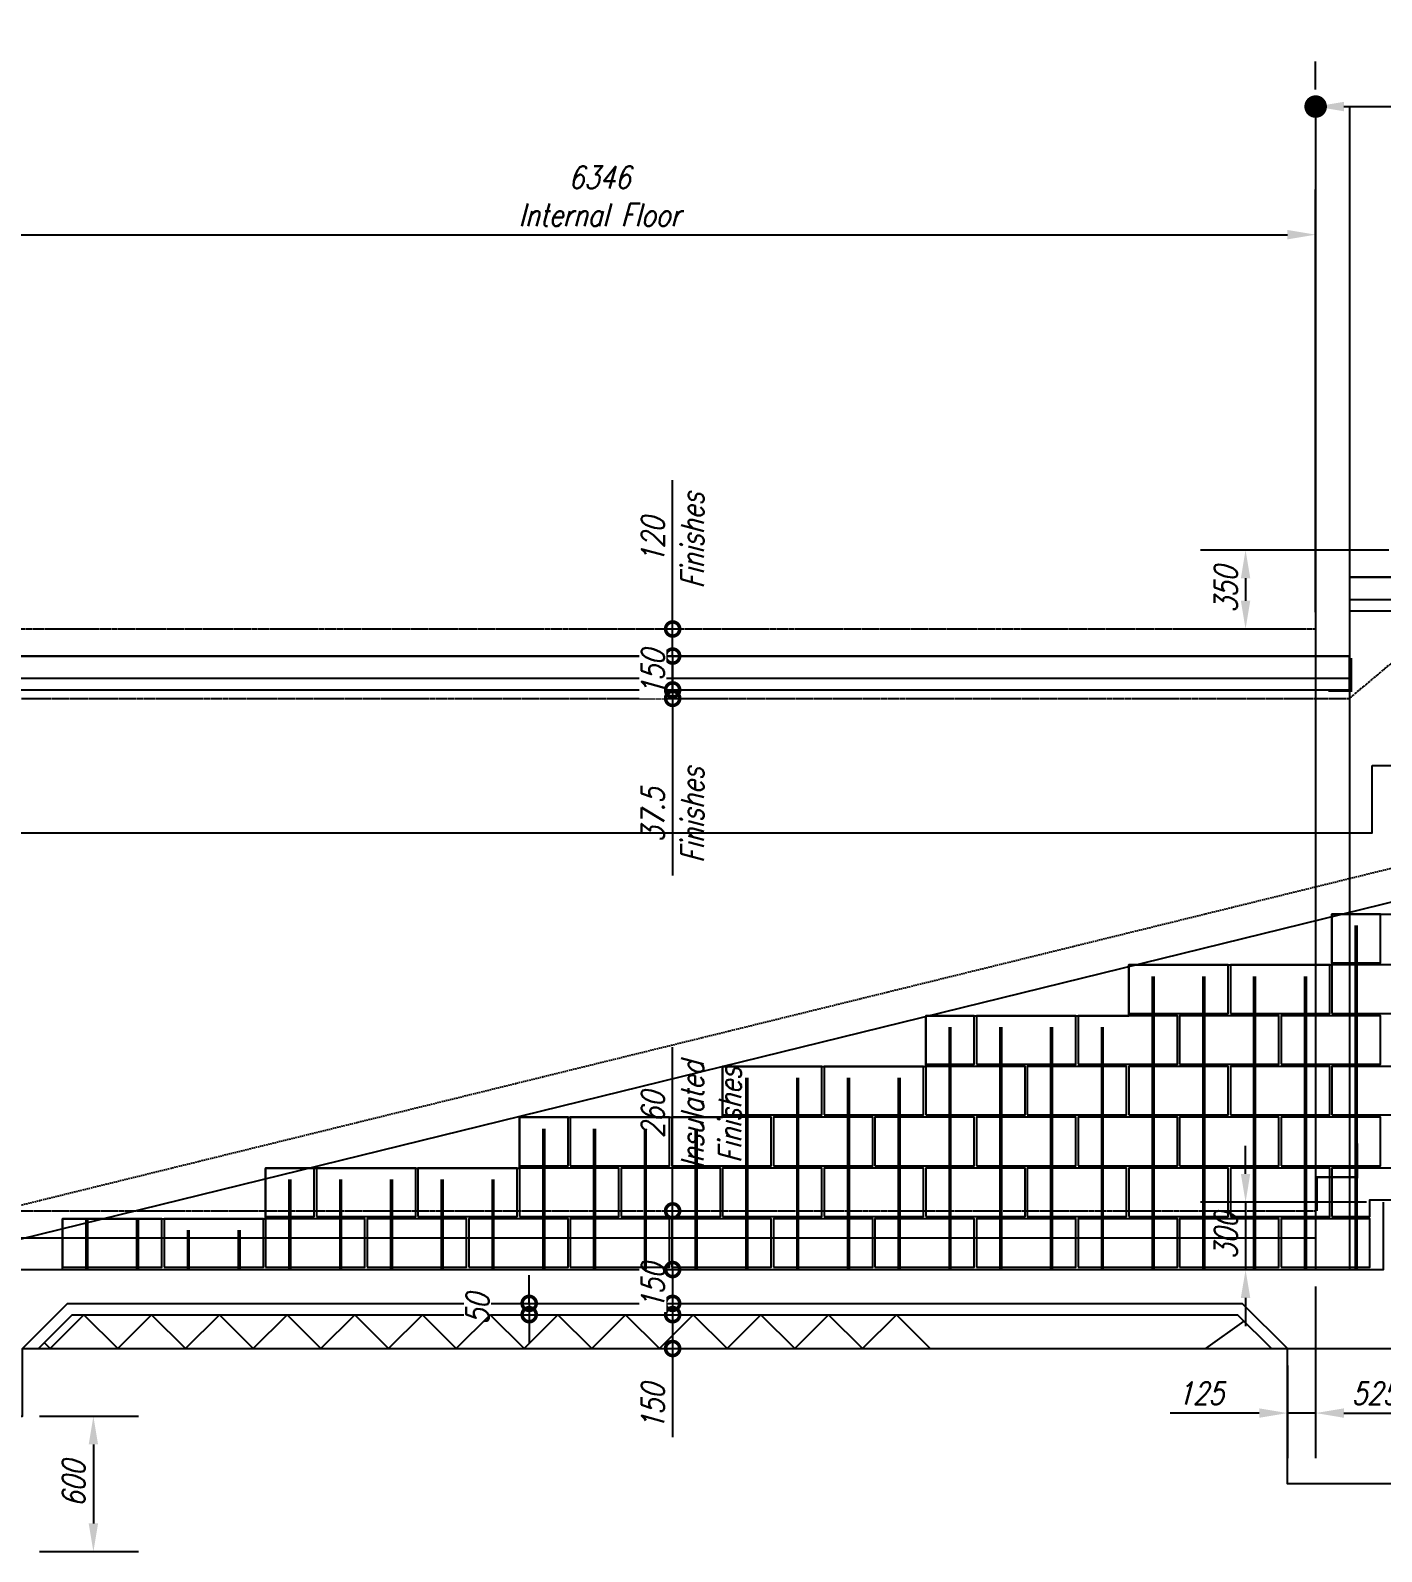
# Model space of a CAD drawing. Header units: millimetres. Extents: x 929802 to 1112248, y 1926852 to 2050811.
# Drawn here: x 978106 to 984094, y 1950564 to 1957306 of the extents above; entities that cross this region are included whole.
import ezdxf

# ---------------------------------------------------------------- set-up
doc = ezdxf.new("R2010")
doc.units = ezdxf.units.MM
doc.linetypes.add('HIDDEN', pattern=[9.525, 6.35, -3.175])
doc.linetypes.add('PHANTOM2', pattern=[1.25, 0.625, -0.125, 0.125, -0.125, 0.125, -0.125])
doc.layers.get('Defpoints').update_dxf_attribs({"color": 41})
for name, color, linetype in [('CHB+00_Dims-GA', 8, 'Continuous'), ('CHB+00_Groundslab', 4, 'Continuous'), ('CHB+00_Levels', 8, 'Continuous'), ('CHB+00_Lintels Over', 9, 'Continuous'), ('CHB+00_Rebar', 1, 'Continuous'), ('CHB+00_Walls-Retaining', 1, 'Continuous'), ('CHB-00_Dims-Foundation', 8, 'Continuous'), ('CHB-00_External GL', 211, 'Continuous'), ('CHB-00_Foundation', 7, 'Continuous'), ('CHB-00_Party Wall Line', 1, 'PHANTOM2'), ('CHB-00_SOPs', 211, 'Continuous')]:
    doc.layers.add(name, color=color, linetype=linetype)
doc.styles.add('Romans15', font='romans.shx', dxfattribs={"width": 0.8, "oblique": 15})
doc.dimstyles.new('CHB_1-1', dxfattribs={"dimtxt": 2, "dimasz": 2.5, "dimexe": 4, "dimexo": 1.5, "dimgap": 0.75, "dimtad": 1, "dimdec": 0, "dimdsep": 46, "dimtxsty": 'Romans15', "dimcen": 1.5, "dimclrd": 8, "dimclre": 8, "dimclrt": 7, "dimadec": 0, "dimazin": 0, "dimtfac": 1, "dimtdec": 0, "dimtmove": 0, "dimatfit": 3, "dimfxl": 1, "dimarcsym": 0})

# ---------------------------------------------------------------- blocks, each defined once
blk = doc.blocks.new('_DotSmall')
at = {"color": 0, "linetype": 'ByBlock', "const_width": 0.5}
blk.add_lwpolyline([(-0.0625, 0, 1), (0.0625, 0, 1)], format="xyb", close=True, dxfattribs=at)
blk = doc.blocks.new('*D312')
at = {"layer": 'CHB+00_Dims-GA', "color": 8, "lineweight": -2, "transparency": 16777216}
for p, q in [((980952.2, 1951613.6), (980952.2, 1951463.6)), ((980952.2, 1951463.6), (980952.2, 1951070.5))]:
    blk.add_line(p, q, dxfattribs=at)
at = {"layer": 'Defpoints', "color": 0, "transparency": 16777216}
for p in [(980952.2, 1951613.6), (983455.9, 1951613.6), (983605.9, 1951463.6)]:
    blk.add_point(p, dxfattribs=at)
at = {"layer": 'CHB+00_Dims-GA', "color": 8, "lineweight": -2, "transparency": 16777216, "xscale": 125, "yscale": 125, "zscale": 125}
for p, rotation in [((980952.2, 1951613.6), 90), ((980952.2, 1951463.6), 270)]:
    blk.add_blockref('_DotSmall', p, dxfattribs=dict(at, rotation=rotation))
at = {"layer": 'CHB+00_Dims-GA', "color": 7, "transparency": 16777216, "insert": (980864.7, 1951204.5), "char_height": 100, "attachment_point": 5, "rotation": 90, "style": 'Romans15'}
blk.add_mtext('150', dxfattribs=at)
blk = doc.blocks.new('*D384')
at = {"color": 8, "linetype": 'Continuous', "lineweight": -2, "transparency": 16777216}
for p, q in [((977455.6, 1954803.1), (977455.6, 1956600.3)), ((983801.6, 1954727.6), (983801.6, 1956600.3)), ((977580.6, 1956400.3), (983676.6, 1956400.3))]:
    blk.add_line(p, q, dxfattribs=at)
at = {"color": 8, "linetype": 'Continuous', "transparency": 16777216}
for points in [[(977580.6, 1956421.2), (977580.6, 1956379.5), (977455.6, 1956400.3)], [(983676.6, 1956421.2), (983676.6, 1956379.5), (983801.6, 1956400.3)]]:
    blk.add_solid(points, dxfattribs=at)
at = {"layer": 'Defpoints', "color": 0, "linetype": 'Continuous', "transparency": 16777216}
for p in [(983801.6, 1956400.3), (977455.6, 1954728.1), (983801.6, 1954652.6)]:
    blk.add_point(p, dxfattribs=at)
at = {"color": 7, "linetype": 'Continuous', "transparency": 16777216, "insert": (980628.6, 1956571.2), "char_height": 100, "attachment_point": 5, "style": 'Romans15'}
blk.add_mtext('6346\\PInternal Floor', dxfattribs=at)
blk = doc.blocks.new('*D385')
at = {"color": 8, "linetype": 'Continuous', "lineweight": -2, "transparency": 16777216}
for p, q in [((983801.6, 1957043.1), (983801.6, 1957168.1)), ((989648.3, 1957043.1), (989648.3, 1957168.1)), ((983926.6, 1956968.1), (989523.3, 1956968.1))]:
    blk.add_line(p, q, dxfattribs=at)
at = {"color": 8, "linetype": 'Continuous', "transparency": 16777216}
for points in [[(983926.6, 1956988.9), (983926.6, 1956947.3), (983801.6, 1956968.1)], [(989523.3, 1956988.9), (989523.3, 1956947.3), (989648.3, 1956968.1)]]:
    blk.add_solid(points, dxfattribs=at)
at = {"layer": 'Defpoints', "color": 0, "linetype": 'Continuous', "transparency": 16777216}
for p in [(983801.6, 1956968.1), (989648.3, 1956968.1), (989648.3, 1956968.1)]:
    blk.add_point(p, dxfattribs=at)
at = {"color": 7, "linetype": 'Continuous', "transparency": 16777216, "insert": (986724.9, 1957155.6), "char_height": 100, "attachment_point": 5, "style": 'Romans15'}
blk.add_mtext('5847\\PCottage', dxfattribs=at)
blk = doc.blocks.new('*D321')
at = {"layer": 'CHB+00_Dims-GA', "color": 8, "lineweight": -2, "transparency": 16777216}
for p, q in [((980952.3, 1954652.6), (980952.3, 1955312.4)), ((980952.3, 1954532.6), (980952.3, 1954652.6))]:
    blk.add_line(p, q, dxfattribs=at)
at = {"layer": 'Defpoints', "color": 0, "transparency": 16777216}
for p in [(980952.3, 1954652.6), (981497, 1954652.6), (981497, 1954532.6)]:
    blk.add_point(p, dxfattribs=at)
at = {"layer": 'CHB+00_Dims-GA', "color": 8, "lineweight": -2, "transparency": 16777216, "xscale": 125, "yscale": 125, "zscale": 125}
for p, rotation in [((980952.3, 1954652.6), 90), ((980952.3, 1954532.6), 270)]:
    blk.add_blockref('_DotSmall', p, dxfattribs=dict(at, rotation=rotation))
at = {"layer": 'CHB+00_Dims-GA', "color": 7, "transparency": 16777216, "char_height": 100, "attachment_point": 5, "rotation": 90, "style": 'Romans15'}
for s, insert in [('Finishes', (981039.8, 1955045)), ('120', (980864.8, 1955045))]:
    blk.add_mtext(s, dxfattribs=dict(at, insert=insert))
blk = doc.blocks.new('*D322')
at = {"layer": 'CHB+00_Dims-GA', "color": 8, "lineweight": -2, "transparency": 16777216}
for p, q in [((980952.3, 1954532.6), (980952.3, 1954657.6)), ((980952.3, 1954532.6), (980952.3, 1954382.6)), ((980952.3, 1954382.6), (980952.3, 1954257.6))]:
    blk.add_line(p, q, dxfattribs=at)
at = {"layer": 'Defpoints', "color": 0, "transparency": 16777216}
for p in [(981497, 1954532.6), (981497, 1954382.6)]:
    blk.add_point(p, dxfattribs=at)
at = {"layer": 'CHB+00_Dims-GA', "color": 8, "lineweight": -2, "transparency": 16777216, "xscale": 125, "yscale": 125, "zscale": 125}
for p, rotation in [((980952.3, 1954532.6), 270), ((980952.3, 1954382.6), 90)]:
    blk.add_blockref('_DotSmall', p, dxfattribs=dict(at, rotation=rotation))
at = {"layer": 'CHB+00_Dims-GA', "color": 7, "transparency": 16777216, "insert": (980864.8, 1954457.6), "char_height": 100, "attachment_point": 5, "rotation": 90, "style": 'Romans15', "bg_fill": 3, "box_fill_scale": 1.1, "bg_fill_color": 256, "bg_fill_true_color": 13158600, "bg_fill_transparency": 0}
blk.add_mtext('150', dxfattribs=at)
at = {"layer": 'Defpoints', "color": 0, "transparency": 16777216}
blk.add_point((980952.3, 1954382.6), dxfattribs=at)
blk = doc.blocks.new('*D323')
at = {"layer": 'CHB+00_Dims-GA', "color": 8, "lineweight": -2, "transparency": 16777216}
for p, q in [((980952.3, 1954382.6), (980952.3, 1954507.6)), ((980952.3, 1954382.6), (980952.3, 1954345.1)), ((980952.3, 1954345.1), (980952.3, 1953560.4))]:
    blk.add_line(p, q, dxfattribs=at)
at = {"layer": 'Defpoints', "color": 0, "transparency": 16777216}
for p in [(981497, 1954382.6), (980952.3, 1954345.1), (981497, 1954345.1)]:
    blk.add_point(p, dxfattribs=at)
at = {"layer": 'CHB+00_Dims-GA', "color": 8, "lineweight": -2, "transparency": 16777216, "xscale": 125, "yscale": 125, "zscale": 125}
for p, rotation in [((980952.3, 1954382.6), 270), ((980952.3, 1954345.1), 90)]:
    blk.add_blockref('_DotSmall', p, dxfattribs=dict(at, rotation=rotation))
at = {"layer": 'CHB+00_Dims-GA', "color": 7, "transparency": 16777216, "char_height": 100, "attachment_point": 5, "rotation": 90, "style": 'Romans15'}
for s, insert in [('Finishes', (981039.8, 1953827.8)), ('37.5', (980864.8, 1953827.8))]:
    blk.add_mtext(s, dxfattribs=dict(at, insert=insert))
blk = doc.blocks.new('*D387')
at = {"layer": 'CHB+00_Dims-GA', "color": 8, "lineweight": -2, "transparency": 16777216}
for p, q in [((980316.6, 1951663.6), (980316.6, 1951788.6)), ((980316.6, 1951663.6), (980316.6, 1951613.6)), ((980316.6, 1951613.6), (980316.6, 1951488.6))]:
    blk.add_line(p, q, dxfattribs=at)
at = {"layer": 'Defpoints', "color": 0, "transparency": 16777216}
for p in [(980316.6, 1951613.6), (980873.8, 1951613.6), (981509.5, 1951663.6)]:
    blk.add_point(p, dxfattribs=at)
at = {"layer": 'CHB+00_Dims-GA', "color": 8, "lineweight": -2, "transparency": 16777216, "xscale": 125, "yscale": 125, "zscale": 125}
for p, rotation in [((980316.6, 1951663.6), 270), ((980316.6, 1951613.6), 90)]:
    blk.add_blockref('_DotSmall', p, dxfattribs=dict(at, rotation=rotation))
at = {"layer": 'CHB+00_Dims-GA', "color": 7, "transparency": 16777216, "insert": (980087.9, 1951638.6), "char_height": 100, "attachment_point": 5, "rotation": 90, "style": 'Romans15', "bg_fill": 3, "box_fill_scale": 1.1, "bg_fill_color": 256, "bg_fill_true_color": 13158600, "bg_fill_transparency": 0}
blk.add_mtext('50', dxfattribs=at)
blk = doc.blocks.new('*U240')
at = {"layer": 'CHB+00_Groundslab', "color": 8}
blk.add_lwpolyline([(-150, -75), (0, 75), (150, -75)], dxfattribs=at)
blk = doc.blocks.new('*U241')
at = {"layer": 'CHB+00_Groundslab', "color": 0, "linetype": 'ByBlock', "lineweight": -2, "transparency": 16777216}
for p in [(0, 0), (300, 0), (600, 0), (900, 0), (1200, 0), (1500, 0), (1800, 0), (2100, 0), (2400, 0), (2700, 0), (3000, 0), (3300, 0), (3600, 0)]:
    blk.add_blockref('*U240', p, dxfattribs=at)
blk = doc.blocks.new('*D388')
at = {"layer": 'CHB+00_Dims-GA', "color": 8, "linetype": 'Continuous', "lineweight": -2, "transparency": 16777216}
for p, q in [((983491.1, 1952237.6), (983491.1, 1952362.6)), ((984026.6, 1952112.6), (983291.1, 1952112.6)), ((983491.1, 1952112.6), (983491.1, 1951812.6)), ((983976.6, 1951812.6), (983291.1, 1951812.6)), ((983491.1, 1951687.6), (983491.1, 1951562.6))]:
    blk.add_line(p, q, dxfattribs=at)
at = {"layer": 'CHB+00_Dims-GA', "color": 8, "linetype": 'Continuous', "transparency": 16777216}
for points in [[(983470.2, 1952237.6), (983511.9, 1952237.6), (983491.1, 1952112.6)], [(983470.2, 1951687.6), (983511.9, 1951687.6), (983491.1, 1951812.6)]]:
    blk.add_solid(points, dxfattribs=at)
at = {"layer": 'Defpoints', "color": 0, "linetype": 'Continuous', "transparency": 16777216}
for p in [(984101.6, 1952112.6), (983491.1, 1951812.6), (984051.6, 1951812.6)]:
    blk.add_point(p, dxfattribs=at)
at = {"layer": 'CHB+00_Dims-GA', "color": 7, "linetype": 'Continuous', "transparency": 16777216, "insert": (983403.6, 1951962.6), "char_height": 100, "attachment_point": 5, "rotation": 90, "style": 'Romans15'}
blk.add_mtext('300', dxfattribs=at)
blk = doc.blocks.new('*D389')
at = {"layer": 'CHB+00_Dims-GA', "color": 8, "linetype": 'Continuous', "lineweight": -2, "transparency": 16777216}
for p, q in [((984126.6, 1955002.6), (983291.1, 1955002.6)), ((983491.1, 1954877.6), (983491.1, 1954777.6)), ((983726.6, 1954652.6), (983291.1, 1954652.6))]:
    blk.add_line(p, q, dxfattribs=at)
at = {"layer": 'CHB+00_Dims-GA', "color": 8, "linetype": 'Continuous', "transparency": 16777216}
for points in [[(983470.3, 1954877.6), (983511.9, 1954877.6), (983491.1, 1955002.6)], [(983470.3, 1954777.6), (983511.9, 1954777.6), (983491.1, 1954652.6)]]:
    blk.add_solid(points, dxfattribs=at)
at = {"layer": 'Defpoints', "color": 0, "linetype": 'Continuous', "transparency": 16777216}
for p in [(984201.6, 1955002.6), (983491.1, 1954652.6), (983801.6, 1954652.6)]:
    blk.add_point(p, dxfattribs=at)
at = {"layer": 'CHB+00_Dims-GA', "color": 7, "linetype": 'Continuous', "transparency": 16777216, "insert": (983403.6, 1954827.6), "char_height": 100, "attachment_point": 5, "rotation": 90, "style": 'Romans15'}
blk.add_mtext('350', dxfattribs=at)
blk = doc.blocks.new('*D335')
at = {"layer": 'CHB+00_Dims-GA', "color": 8, "lineweight": -2, "transparency": 16777216}
for p, q in [((980952.2, 1951813.6), (980952.2, 1951938.6)), ((980952.2, 1951813.6), (980952.2, 1951663.6)), ((980952.2, 1951663.6), (980952.2, 1951538.6))]:
    blk.add_line(p, q, dxfattribs=at)
at = {"layer": 'Defpoints', "color": 0, "transparency": 16777216}
for p in [(982538.5, 1951813.6), (982245.5, 1951663.6)]:
    blk.add_point(p, dxfattribs=at)
at = {"layer": 'CHB+00_Dims-GA', "color": 8, "lineweight": -2, "transparency": 16777216, "xscale": 125, "yscale": 125, "zscale": 125}
for p, rotation in [((980952.2, 1951813.6), 270), ((980952.2, 1951663.6), 90)]:
    blk.add_blockref('_DotSmall', p, dxfattribs=dict(at, rotation=rotation))
at = {"layer": 'CHB+00_Dims-GA', "color": 7, "transparency": 16777216, "insert": (980864.7, 1951738.6), "char_height": 100, "attachment_point": 5, "rotation": 90, "style": 'Romans15', "bg_fill": 3, "box_fill_scale": 1.1, "bg_fill_color": 256, "bg_fill_true_color": 13158600, "bg_fill_transparency": 0}
blk.add_mtext('150', dxfattribs=at)
at = {"layer": 'Defpoints', "color": 0, "transparency": 16777216}
blk.add_point((980952.2, 1951663.6), dxfattribs=at)
blk = doc.blocks.new('*D336')
at = {"layer": 'CHB+00_Dims-GA', "color": 8, "lineweight": -2, "transparency": 16777216}
for p, q in [((980952.2, 1952073.6), (980952.2, 1952799.4)), ((980952.2, 1951813.6), (980952.2, 1952073.6))]:
    blk.add_line(p, q, dxfattribs=at)
at = {"layer": 'Defpoints', "color": 0, "transparency": 16777216}
for p in [(980952.2, 1952073.6), (982538.5, 1952073.6), (982538.5, 1951813.6)]:
    blk.add_point(p, dxfattribs=at)
at = {"layer": 'CHB+00_Dims-GA', "color": 8, "lineweight": -2, "transparency": 16777216, "xscale": 125, "yscale": 125, "zscale": 125}
for p, rotation in [((980952.2, 1952073.6), 90), ((980952.2, 1951813.6), 270)]:
    blk.add_blockref('_DotSmall', p, dxfattribs=dict(at, rotation=rotation))
at = {"layer": 'CHB+00_Dims-GA', "color": 7, "transparency": 16777216, "char_height": 100, "attachment_point": 5, "rotation": 90, "style": 'Romans15'}
for s, insert in [('Insulated\\PFinishes', (981123.1, 1952499)), ('260', (980864.7, 1952499))]:
    blk.add_mtext(s, dxfattribs=dict(at, insert=insert))
blk = doc.blocks.new('*D390')
at = {"layer": 'CHB+00_Dims-GA', "color": 8, "linetype": 'Continuous', "lineweight": -2, "transparency": 16777216}
for p, q in [((983801.6, 1951738.6), (983801.6, 1950977.5)), ((984326.6, 1951388.4), (984326.6, 1950977.5)), ((983926.6, 1951177.5), (984201.6, 1951177.5))]:
    blk.add_line(p, q, dxfattribs=at)
at = {"layer": 'CHB+00_Dims-GA', "color": 8, "linetype": 'Continuous', "transparency": 16777216}
for points in [[(983926.6, 1951198.3), (983926.6, 1951156.6), (983801.6, 1951177.5)], [(984201.6, 1951198.3), (984201.6, 1951156.6), (984326.6, 1951177.5)]]:
    blk.add_solid(points, dxfattribs=at)
at = {"layer": 'Defpoints', "color": 0, "linetype": 'Continuous', "transparency": 16777216}
for p in [(983801.6, 1951813.6), (984326.6, 1951463.4), (984326.6, 1951177.5)]:
    blk.add_point(p, dxfattribs=at)
at = {"layer": 'CHB+00_Dims-GA', "color": 7, "linetype": 'Continuous', "transparency": 16777216, "insert": (984064.1, 1951265), "char_height": 100, "attachment_point": 5, "style": 'Romans15'}
blk.add_mtext('525', dxfattribs=at)
blk = doc.blocks.new('*D394')
at = {"layer": 'CHB+00_Dims-GA', "color": 8, "linetype": 'Continuous', "lineweight": -2, "transparency": 16777216}
for p, q in [((983801.6, 1951738.6), (983801.6, 1950977.5)), ((983676.6, 1951388.6), (983676.6, 1950977.5)), ((983551.6, 1951177.5), (983157.2, 1951177.5)), ((983801.6, 1951177.5), (983676.6, 1951177.5)), ((983926.6, 1951177.5), (984051.6, 1951177.5))]:
    blk.add_line(p, q, dxfattribs=at)
at = {"layer": 'CHB+00_Dims-GA', "color": 8, "linetype": 'Continuous', "transparency": 16777216}
for points in [[(983551.6, 1951198.3), (983551.6, 1951156.6), (983676.6, 1951177.5)], [(983926.6, 1951198.3), (983926.6, 1951156.6), (983801.6, 1951177.5)]]:
    blk.add_solid(points, dxfattribs=at)
at = {"layer": 'Defpoints', "color": 0, "linetype": 'Continuous', "transparency": 16777216}
for p in [(983801.6, 1951813.6), (983676.6, 1951463.6), (983676.6, 1951177.5)]:
    blk.add_point(p, dxfattribs=at)
at = {"layer": 'CHB+00_Dims-GA', "color": 7, "linetype": 'Continuous', "transparency": 16777216, "insert": (983291.9, 1951265), "char_height": 100, "attachment_point": 5, "style": 'Romans15'}
blk.add_mtext('125', dxfattribs=at)
blk = doc.blocks.new('*D401')
at = {"layer": 'CHB+00_Dims-GA', "color": 8, "lineweight": -2, "transparency": 16777216}
for p, q in [((978146.1, 1951163.6), (978585.4, 1951163.6)), ((978385.4, 1951038.6), (978385.4, 1950688.6)), ((978146.1, 1950563.6), (978585.4, 1950563.6))]:
    blk.add_line(p, q, dxfattribs=at)
at = {"layer": 'CHB+00_Dims-GA', "color": 8, "transparency": 16777216}
for points in [[(978364.6, 1951038.6), (978406.2, 1951038.6), (978385.4, 1951163.6)], [(978364.6, 1950688.6), (978406.2, 1950688.6), (978385.4, 1950563.6)]]:
    blk.add_solid(points, dxfattribs=at)
at = {"layer": 'Defpoints', "color": 0, "transparency": 16777216}
for p in [(978071.1, 1951163.6), (978071.1, 1950563.6), (978385.4, 1950563.6)]:
    blk.add_point(p, dxfattribs=at)
at = {"layer": 'CHB+00_Dims-GA', "color": 7, "transparency": 16777216, "insert": (978297.9, 1950863.6), "char_height": 100, "attachment_point": 5, "rotation": 90, "style": 'Romans15'}
blk.add_mtext('600', dxfattribs=at)

msp = doc.modelspace()

# ---------------------------------------------------------------- linework, layer by layer
at = {"layer": 'CHB+00_Groundslab'}
for points in [[(977598.09, 1951513.6), (977783.08, 1951513.6), (977783.08, 1951813.6), (984101.59, 1951813.6), (984101.59, 1952112.6)], [(977598.09, 1951163.6), (978071.08, 1951163.6), (978071.08, 1951463.6), (978271.08, 1951663.6), (983476.59, 1951663.6), (983676.59, 1951463.6), (984326.59, 1951463.4), (984326.59, 1951762.6), (984526.59, 1951962.6), (986388.75, 1951962.6), (986588.75, 1951762.6), (987238.75, 1951762.6)]]:
    msp.add_lwpolyline(points, dxfattribs=at)
at = {"layer": 'CHB+00_Groundslab', "color": 8}
for points in [[(978141.79, 1951463.6), (978291.79, 1951613.6), (983455.88, 1951613.6), (983605.88, 1951463.6), (983676.59, 1951463.6)], [(978193.65, 1951463.6), (978167.72, 1951489.53)]]:
    msp.add_lwpolyline(points, dxfattribs=at)
at = {"layer": 'CHB+00_Groundslab', "color": 8, "linetype": 'Continuous'}
msp.add_lwpolyline([(983314.88, 1951463.6), (983485.38, 1951584.1)], dxfattribs=at)
at = {"layer": 'CHB+00_Groundslab', "color": 7}
msp.add_lwpolyline([(978071.08, 1951463.6), (983676.59, 1951463.6)], dxfattribs=at)
at = {"layer": 'CHB+00_Levels', "linetype": 'PHANTOM2', "ltscale": 12.5}
for points in [[(977855.58, 1954652.64), (983801.61, 1954652.64)], [(983801.61, 1954345.14), (983951.59, 1954345.14), (984151.59, 1954512.96)], [(977863.08, 1954345.14), (983801.61, 1954345.14)], [(977813.09, 1952073.6), (983801.59, 1952073.6)]]:
    msp.add_lwpolyline(points, dxfattribs=at)
at = {"layer": 'CHB+00_Levels', "linetype": 'PHANTOM2', "ltscale": 12.5, "const_width": 10}
msp.add_lwpolyline([(983806.75, 1952073.6), (983806.75, 1952223.6), (983985.51, 1952223.6), (983985.51, 1952373.6)], dxfattribs=at)
at = {"layer": 'CHB+00_Levels', "linetype": 'Continuous'}
msp.add_lwpolyline([(977813.09, 1951953.6), (983801.59, 1951953.6)], dxfattribs=at)
at = {"layer": 'CHB+00_Lintels Over', "linetype": 'Continuous'}
for points in [[(983951.59, 1954732.6), (986873.75, 1954732.6), (986873.75, 1954882.6), (983951.59, 1954882.6)], [(977673.08, 1954382.64), (983951.61, 1954382.64), (983951.61, 1954532.64), (977673.08, 1954532.64)], [(977673.08, 1954532.64), (983951.61, 1954532.64), (983951.61, 1954432.64), (977673.08, 1954432.64)]]:
    msp.add_lwpolyline(points, close=True, dxfattribs=at)
msp.add_lwpolyline([(983951.59, 1954882.6), (986873.75, 1954882.6), (986873.75, 1954782.6), (983951.59, 1954782.6)], dxfattribs=at)
at = {"layer": 'CHB+00_Lintels Over', "color": 1, "linetype": 'Continuous', "const_width": 12}
msp.add_lwpolyline([(983857.61, 1954379.64), (983957.61, 1954379.64), (983957.61, 1954523.64)], dxfattribs=at)
at = {"layer": 'CHB+00_Rebar', "linetype": 'Continuous', "const_width": 16}
for points in [[(983981.25, 1953338.6), (983981.25, 1951813.6)], [(983081.25, 1953113.6), (983081.25, 1951813.6)], [(983306.25, 1953113.6), (983306.25, 1951813.6)], [(983531.25, 1953113.6), (983531.25, 1951813.6)], [(983756.25, 1953113.6), (983756.25, 1951813.6)], [(982631.25, 1952888.6), (982631.25, 1951813.6)], [(982856.25, 1952888.6), (982856.25, 1951813.6)], [(979256.25, 1952213.6), (979256.25, 1951813.6)], [(979481.25, 1952213.6), (979481.25, 1951813.6)], [(979706.25, 1952213.6), (979706.25, 1951813.6)], [(979931.25, 1952213.6), (979931.25, 1951813.6)], [(978356.25, 1952038.6), (978356.25, 1951813.6)], [(978581.25, 1952038.6), (978581.25, 1951813.6)], [(978806.25, 1951988.6), (978806.25, 1951813.6)], [(979031.25, 1951988.6), (979031.25, 1951813.6)]]:
    msp.add_lwpolyline(points, dxfattribs=at)
at = {"layer": 'CHB-00_Dims-Foundation', "color": 252, "linetype": 'Continuous'}
for p, q in [((983801.59, 1956968.1), (983801.59, 1951813.6)), ((983951.59, 1956968.1), (983951.59, 1951813.6))]:
    msp.add_line(p, q, dxfattribs=at)
at = {"layer": 'CHB-00_Foundation', "ltscale": 0.5}
msp.add_lwpolyline([(983676.59, 1951463.6), (984326.59, 1951463.4), (984326.59, 1950863.6), (983676.59, 1950863.6)], close=True, dxfattribs=at)
at = {"layer": 'CHB-00_Party Wall Line', "color": 252, "linetype": 'Continuous'}
for points in [[(983873.75, 1953173.6), (984088.75, 1953173.6), (984088.75, 1953388.6), (983873.75, 1953388.6)], [(982973.75, 1952948.6), (983413.75, 1952948.6), (983413.75, 1953163.6), (982973.75, 1953163.6)], [(983423.75, 1952948.6), (983863.75, 1952948.6), (983863.75, 1953163.6), (983423.75, 1953163.6)], [(983873.75, 1952948.6), (984313.75, 1952948.6), (984313.75, 1953163.6), (983873.75, 1953163.6)], [(982073.75, 1952723.6), (982288.75, 1952723.6), (982288.75, 1952938.6), (982073.75, 1952938.6)], [(982298.75, 1952723.6), (982738.75, 1952723.6), (982738.75, 1952938.6), (982298.75, 1952938.6)], [(982748.75, 1952723.6), (983188.75, 1952723.6), (983188.75, 1952938.6), (982748.75, 1952938.6)], [(983198.75, 1952723.6), (983638.75, 1952723.6), (983638.75, 1952938.6), (983198.75, 1952938.6)], [(983648.75, 1952723.6), (984088.75, 1952723.6), (984088.75, 1952938.6), (983648.75, 1952938.6)], [(981173.75, 1952498.6), (981613.75, 1952498.6), (981613.75, 1952713.6), (981173.75, 1952713.6)], [(981623.75, 1952498.6), (982063.75, 1952498.6), (982063.75, 1952713.6), (981623.75, 1952713.6)], [(982073.75, 1952498.6), (982513.75, 1952498.6), (982513.75, 1952713.6), (982073.75, 1952713.6)], [(982523.75, 1952498.6), (982963.75, 1952498.6), (982963.75, 1952713.6), (982523.75, 1952713.6)], [(982973.75, 1952498.6), (983413.75, 1952498.6), (983413.75, 1952713.6), (982973.75, 1952713.6)], [(983423.75, 1952498.6), (983863.75, 1952498.6), (983863.75, 1952713.6), (983423.75, 1952713.6)], [(983873.75, 1952498.6), (984313.75, 1952498.6), (984313.75, 1952713.6), (983873.75, 1952713.6)], [(980273.75, 1952273.6), (980488.75, 1952273.6), (980488.75, 1952488.6), (980273.75, 1952488.6)], [(980498.75, 1952273.6), (980938.75, 1952273.6), (980938.75, 1952488.6), (980498.75, 1952488.6)], [(980948.75, 1952273.6), (981388.75, 1952273.6), (981388.75, 1952488.6), (980948.75, 1952488.6)], [(981398.75, 1952273.6), (981838.75, 1952273.6), (981838.75, 1952488.6), (981398.75, 1952488.6)], [(981848.75, 1952273.6), (982288.75, 1952273.6), (982288.75, 1952488.6), (981848.75, 1952488.6)], [(982298.75, 1952273.6), (982738.75, 1952273.6), (982738.75, 1952488.6), (982298.75, 1952488.6)], [(982748.75, 1952273.6), (983188.75, 1952273.6), (983188.75, 1952488.6), (982748.75, 1952488.6)], [(983198.75, 1952273.6), (983638.75, 1952273.6), (983638.75, 1952488.6), (983198.75, 1952488.6)], [(983648.75, 1952273.6), (984088.75, 1952273.6), (984088.75, 1952488.6), (983648.75, 1952488.6)], [(979148.75, 1952048.6), (979363.75, 1952048.6), (979363.75, 1952263.6), (979148.75, 1952263.6)], [(979373.75, 1952048.6), (979813.75, 1952048.6), (979813.75, 1952263.6), (979373.75, 1952263.6)], [(979823.75, 1952048.6), (980263.75, 1952048.6), (980263.75, 1952263.6), (979823.75, 1952263.6)], [(980273.75, 1952048.6), (980713.75, 1952048.6), (980713.75, 1952263.6), (980273.75, 1952263.6)], [(980723.75, 1952048.6), (981163.75, 1952048.6), (981163.75, 1952263.6), (980723.75, 1952263.6)], [(981173.75, 1952048.6), (981613.75, 1952048.6), (981613.75, 1952263.6), (981173.75, 1952263.6)], [(981623.75, 1952048.6), (982063.75, 1952048.6), (982063.75, 1952263.6), (981623.75, 1952263.6)], [(982073.75, 1952048.6), (982513.75, 1952048.6), (982513.75, 1952263.6), (982073.75, 1952263.6)], [(982523.75, 1952048.6), (982963.75, 1952048.6), (982963.75, 1952263.6), (982523.75, 1952263.6)], [(982973.75, 1952048.6), (983413.75, 1952048.6), (983413.75, 1952263.6), (982973.75, 1952263.6)], [(983423.75, 1952048.6), (983863.75, 1952048.6), (983863.75, 1952263.6), (983423.75, 1952263.6)], [(983873.75, 1952048.6), (984041.59, 1952048.6), (984041.59, 1952122.6), (984313.75, 1952122.6), (984313.75, 1952263.6), (983873.75, 1952263.6)], [(978248.75, 1951823.6), (978688.75, 1951823.6), (978688.75, 1952038.6), (978248.75, 1952038.6)], [(978698.75, 1951823.6), (979138.75, 1951823.6), (979138.75, 1952038.6), (978698.75, 1952038.6)], [(979148.75, 1951823.6), (979588.75, 1951823.6), (979588.75, 1952038.6), (979148.75, 1952038.6)], [(979598.75, 1951823.6), (980038.75, 1951823.6), (980038.75, 1952038.6), (979598.75, 1952038.6)], [(980048.75, 1951823.6), (980488.75, 1951823.6), (980488.75, 1952038.6), (980048.75, 1952038.6)], [(982748.75, 1951823.6), (983188.75, 1951823.6), (983188.75, 1952038.6), (982748.75, 1952038.6)], [(983198.75, 1951823.6), (983638.75, 1951823.6), (983638.75, 1952038.6), (983198.75, 1952038.6)], [(983648.75, 1951823.6), (984041.59, 1951823.6), (984041.59, 1952038.6), (983648.75, 1952038.6)]]:
    msp.add_lwpolyline(points, close=True, dxfattribs=at)
at = {"layer": 'CHB-00_SOPs', "linetype": 'Continuous', "const_width": 50}
msp.add_lwpolyline([(983776.59, 1956968.1, 1), (983826.59, 1956968.1, 1)], format="xyb", close=True, dxfattribs=at)
at = {"layer": 'Defpoints'}
for points in [[(977598.09, 1953748.6), (984051.59, 1953748.6), (984051.59, 1954047.6)], [(984051.59, 1954047.6), (987238.75, 1954047.6)]]:
    msp.add_lwpolyline(points, dxfattribs=at)

# ---------------------------------------------------------------- dimensions: what is measured, and where the dimension line sits
at = {"color": 3, "linetype": 'Continuous'}
for base, p1, p2, text, picture, middle in [((989648.31, 1956968.1), (983801.59, 1956968.1), (989648.31, 1956968.1), '<>\\PCottage', '*D385', (986724.95, 1957155.6)), ((983801.59, 1956400.32), (977455.59, 1954728.1), (983801.59, 1954652.64), '<>\\PInternal Floor', '*D384', (980628.59, 1956571.16))]:
    dim = msp.add_linear_dim(base=base, p1=p1, p2=p2, text=text, dimstyle='CHB_1-1', override={"dimscale": 50}, dxfattribs=at)
    dim.commit()
    dim.dimension.update_dxf_attribs({"geometry": picture, "text_midpoint": middle})
at = {"layer": 'CHB+00_Dims-GA'}
dim = msp.add_linear_dim(base=(980952.26, 1954652.64), p1=(981496.97, 1954532.64), p2=(981496.97, 1954652.64), angle=90, text='<>\\XFinishes', dimstyle='CHB_1-1', override={"dimscale": 50, "dimblk1": 'DotSmall', "dimblk2": 'DotSmall', "dimsah": 1, "dimse1": 1, "dimse2": 1}, dxfattribs=at)
dim.commit()
dim.dimension.update_dxf_attribs({"geometry": '*D321', "text_midpoint": (980952.26, 1955045.01)})
at = {"layer": 'CHB+00_Dims-GA', "linetype": 'Continuous'}
for base, p1, p2, picture, middle in [((983491.09, 1954652.64), (984201.59, 1955002.6), (983801.61, 1954652.64), '*D389', (983403.59, 1954827.62)), ((983491.07, 1951812.6), (984101.59, 1952112.6), (984051.59, 1951812.6), '*D388', (983403.57, 1951962.6))]:
    dim = msp.add_linear_dim(base=base, p1=p1, p2=p2, angle=90, dimstyle='CHB_1-1', override={"dimscale": 50}, dxfattribs=at)
    dim.commit()
    dim.dimension.update_dxf_attribs({"geometry": picture, "text_midpoint": middle})
dim = msp.add_linear_dim(base=(983676.59, 1951177.45), p1=(983801.59, 1951813.6), p2=(983676.59, 1951463.6), dimstyle='CHB_1-1', override={"dimscale": 50}, dxfattribs=at)
dim.commit()
dim.dimension.update_dxf_attribs({"geometry": '*D394', "text_midpoint": (983291.88, 1951264.95)})
at = {"layer": 'CHB+00_Dims-GA', "color": 7, "linetype": 'Continuous'}
dim = msp.add_linear_dim(base=(984326.59, 1951177.45), p1=(983801.59, 1951813.6), p2=(984326.59, 1951463.4), dimstyle='CHB_1-1', override={"dimscale": 50}, dxfattribs=at)
dim.commit()
dim.dimension.update_dxf_attribs({"geometry": '*D390', "text_midpoint": (984064.09, 1951264.95)})
at = {"layer": 'CHB+00_Dims-GA'}
dim = msp.add_linear_dim(base=(980952.24, 1951613.6), p1=(983605.88, 1951463.6), p2=(983455.88, 1951613.6), angle=90, dimstyle='CHB_1-1', override={"dimscale": 50, "dimblk1": 'DotSmall', "dimblk2": 'DotSmall', "dimsah": 1, "dimse1": 1, "dimse2": 1}, dxfattribs=at)
dim.commit()
dim.dimension.update_dxf_attribs({"geometry": '*D312', "text_midpoint": (980952.24, 1951204.54), "dimtype": 160})
dim = msp.add_linear_dim(base=(978385.39, 1950563.6), p1=(978071.08, 1951163.6), p2=(978071.08, 1950563.6), angle=90, dimstyle='CHB_1-1', override={"dimscale": 50}, dxfattribs=at)
dim.commit()
dim.dimension.update_dxf_attribs({"geometry": '*D401', "text_midpoint": (978297.89, 1950863.6)})

# ---------------------------------------------------------------- next in the draw order: dimensions: what is measured, and where the dimension line sits
dim = msp.add_linear_dim(base=(980952.26, 1954382.64), p1=(981496.97, 1954532.64), p2=(981496.97, 1954382.64), angle=90, dimstyle='CHB_1-1', override={"dimscale": 50, "dimblk1": 'DotSmall', "dimblk2": 'DotSmall', "dimsah": 1, "dimse1": 1, "dimse2": 1, "dimtix": 1, "dimtfill": 1}, dxfattribs=at)
dim.commit()
dim.dimension.update_dxf_attribs({"geometry": '*D322', "text_midpoint": (980864.76, 1954457.64)})
dim = msp.add_linear_dim(base=(980316.63, 1951613.6), p1=(981509.45, 1951663.6), p2=(980873.83, 1951613.6), angle=90, dimstyle='CHB_1-1', override={"dimscale": 50, "dimblk1": 'DotSmall', "dimblk2": 'DotSmall', "dimsah": 1, "dimse1": 1, "dimse2": 1, "dimtix": 1, "dimtmove": 2, "dimtfill": 1}, dxfattribs=at)
dim.commit()
dim.dimension.update_dxf_attribs({"geometry": '*D387', "text_midpoint": (980087.85, 1951638.6), "dimtype": 160})

# ---------------------------------------------------------------- next in the draw order: linework, layer by layer
at = {"layer": 'CHB+00_Rebar', "linetype": 'Continuous', "const_width": 16}
for points in [[(980381.25, 1952438.6), (980381.25, 1951813.6)], [(980606.25, 1952438.6), (980606.25, 1951813.6)], [(980156.25, 1952213.6), (980156.25, 1951813.6)]]:
    msp.add_lwpolyline(points, dxfattribs=at)

# ---------------------------------------------------------------- next in the draw order: block references
at = {"layer": 'CHB+00_Groundslab', "color": 8}
msp.add_blockref('*U241', (978343.65, 1951538.6), dxfattribs=at)

# ---------------------------------------------------------------- next in the draw order: dimensions: what is measured, and where the dimension line sits
at = {"layer": 'CHB+00_Dims-GA'}
dim = msp.add_linear_dim(base=(980952.26, 1954345.14), p1=(981496.97, 1954382.64), p2=(981496.97, 1954345.14), angle=270, text='<>\\XFinishes', dimstyle='CHB_1-1', override={"dimscale": 50, "dimdec": 1, "dimblk1": 'DotSmall', "dimblk2": 'DotSmall', "dimsah": 1, "dimse1": 1, "dimse2": 1}, dxfattribs=at)
dim.commit()
dim.dimension.update_dxf_attribs({"geometry": '*D323', "text_midpoint": (980952.26, 1953827.76)})

# ---------------------------------------------------------------- next in the draw order: dimensions: what is measured, and where the dimension line sits
dim = msp.add_linear_dim(base=(980952.24, 1951663.6), p1=(982538.51, 1951813.6), p2=(982245.51, 1951663.6), angle=90, dimstyle='CHB_1-1', override={"dimscale": 50, "dimblk1": 'DotSmall', "dimblk2": 'DotSmall', "dimsah": 1, "dimse1": 1, "dimse2": 1, "dimtix": 1, "dimtfill": 1}, dxfattribs=at)
dim.commit()
dim.dimension.update_dxf_attribs({"geometry": '*D335', "text_midpoint": (980864.74, 1951738.6)})

# ---------------------------------------------------------------- next in the draw order: linework, layer by layer
at = {"layer": 'CHB+00_Rebar', "linetype": 'Continuous', "const_width": 16}
for points in [[(982181.25, 1952888.6), (982181.25, 1951813.6)], [(982406.25, 1952888.6), (982406.25, 1951813.6)], [(981281.25, 1952663.6), (981281.25, 1951813.6)], [(981506.25, 1952663.6), (981506.25, 1951813.6)], [(981731.25, 1952663.6), (981731.25, 1951813.6)], [(981956.25, 1952663.6), (981956.25, 1951813.6)], [(980831.25, 1952438.6), (980831.25, 1951813.6)], [(981056.25, 1952438.6), (981056.25, 1951813.6)]]:
    msp.add_lwpolyline(points, dxfattribs=at)
at = {"layer": 'CHB+00_Walls-Retaining', "linetype": 'HIDDEN', "ltscale": 0.25}
msp.add_lwpolyline([(978248.75, 1951813.6), (978248.75, 1952038.6), (979148.75, 1952038.6), (979148.75, 1952263.6), (980273.75, 1952263.6), (980273.75, 1952488.6), (981173.75, 1952488.6), (981173.75, 1952713.6), (982073.75, 1952713.6), (982073.75, 1952938.6), (982973.75, 1952938.6), (982973.75, 1953163.6), (983873.75, 1953163.6), (983873.75, 1953388.6), (984773.75, 1953388.6), (984773.75, 1953613.6), (985673.75, 1953613.6), (985673.75, 1953838.6), (986573.75, 1953838.6), (986573.75, 1954063.6), (987238.75, 1954063.6), (987238.75, 1952112.6)], dxfattribs=at)
at = {"layer": 'CHB-00_External GL', "linetype": 'HIDDEN'}
msp.add_lwpolyline([(975840.59, 1951552.6), (988448.31, 1954652.6)], dxfattribs=at)
at = {"layer": 'CHB-00_Party Wall Line', "color": 252, "linetype": 'Continuous'}
for points in [[(980498.75, 1951823.6), (980938.75, 1951823.6), (980938.75, 1952038.6), (980498.75, 1952038.6)], [(980948.75, 1951823.6), (981388.75, 1951823.6), (981388.75, 1952038.6), (980948.75, 1952038.6)], [(981398.75, 1951823.6), (981838.75, 1951823.6), (981838.75, 1952038.6), (981398.75, 1952038.6)], [(981848.75, 1951823.6), (982288.75, 1951823.6), (982288.75, 1952038.6), (981848.75, 1952038.6)], [(982298.75, 1951823.6), (982738.75, 1951823.6), (982738.75, 1952038.6), (982298.75, 1952038.6)]]:
    msp.add_lwpolyline(points, close=True, dxfattribs=at)
at = {"layer": 'Defpoints', "linetype": 'Continuous'}
msp.add_lwpolyline([(975840.59, 1951402.6), (988448.31, 1954502.6)], dxfattribs=at)

# ---------------------------------------------------------------- next in the draw order: dimensions: what is measured, and where the dimension line sits
at = {"layer": 'CHB+00_Dims-GA'}
dim = msp.add_linear_dim(base=(980952.24, 1952073.6), p1=(982538.51, 1951813.6), p2=(982538.51, 1952073.6), angle=90, text='<>\\XInsulated\\PFinishes', dimstyle='CHB_1-1', override={"dimscale": 50, "dimblk1": 'DotSmall', "dimblk2": 'DotSmall', "dimsah": 1, "dimse1": 1, "dimse2": 1}, dxfattribs=at)
dim.commit()
dim.dimension.update_dxf_attribs({"geometry": '*D336', "text_midpoint": (980952.24, 1952499.02)})

doc.saveas('drawing.dxf')
